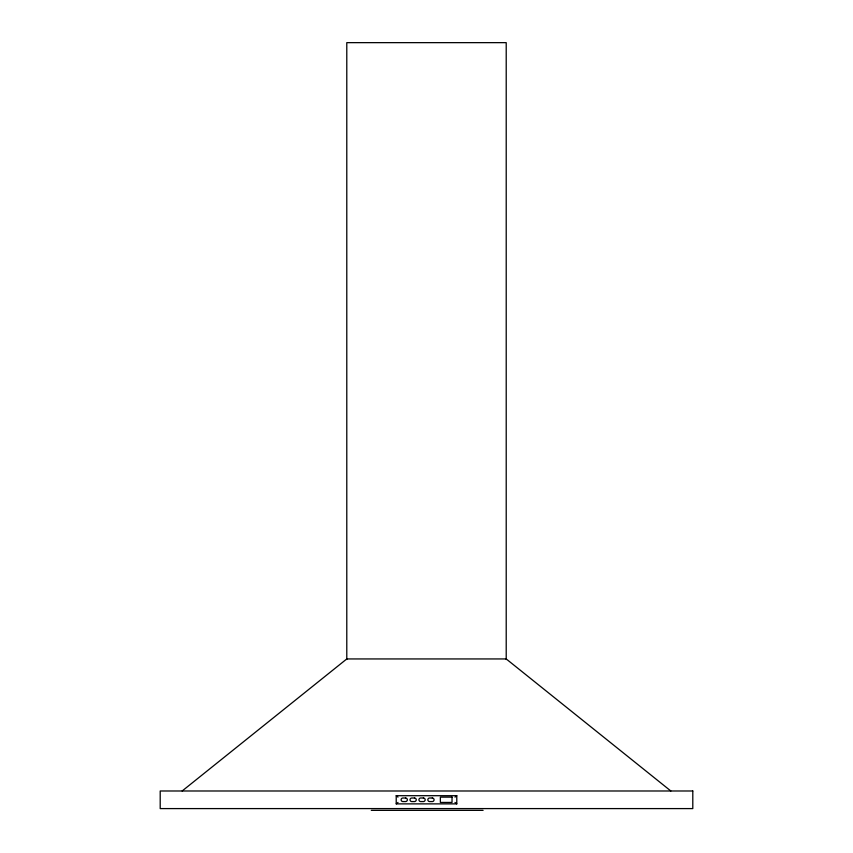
<?xml version="1.0" encoding="UTF-8"?>
<svg xmlns="http://www.w3.org/2000/svg" width="853" height="853" viewBox="0 0 853 853"><rect width="100%" height="100%" fill="white"/><g stroke="black" fill="none" stroke-linecap="round" stroke-linejoin="round"><path stroke-width="1.28" d="M397.999 802.438L396.219 803.878L396.219 795.7L456.781 795.7L456.781 803.878L396.219 803.878M455.001 797.128L456.781 795.7M182.158 790.987L346.787 658.942L506.213 658.942L670.842 790.987M371.279 810.35L483.097 810.35M456.781 803.878L455.001 802.438M396.219 795.7L397.999 797.128M506.213 659.529L506.213 42.65L346.787 42.65L346.787 659.529M692.796 790.987L160.204 790.987L160.204 808.591L692.796 808.591L692.796 790.987M452.026 797.128L440.361 797.128L440.361 802.438L452.026 802.438L452.026 797.128M405.57 798.003L402.893 798.003A1.781 1.781 0 0 0 401.113 799.783A1.781 1.781 0 0 0 402.893 801.564L405.57 801.564A1.781 1.781 0 0 0 407.35 799.783A1.781 1.781 0 0 0 405.57 798.003M414.473 798.003L411.807 798.003A1.781 1.781 0 0 0 410.026 799.783A1.781 1.781 0 0 0 411.807 801.564L414.473 801.564A1.781 1.781 0 0 0 416.253 799.783A1.781 1.781 0 0 0 414.473 798.003M423.387 798.003L420.71 798.003A1.781 1.781 0 0 0 418.93 799.783A1.781 1.781 0 0 0 420.71 801.564L423.387 801.564A1.781 1.781 0 0 0 425.167 799.783A1.781 1.781 0 0 0 423.387 798.003M432.29 798.003L429.613 798.003A1.781 1.781 0 0 0 427.833 799.783A1.781 1.781 0 0 0 429.613 801.564L432.29 801.564A1.781 1.781 0 0 0 434.07 799.783A1.781 1.781 0 0 0 432.29 798.003"/></g></svg>
